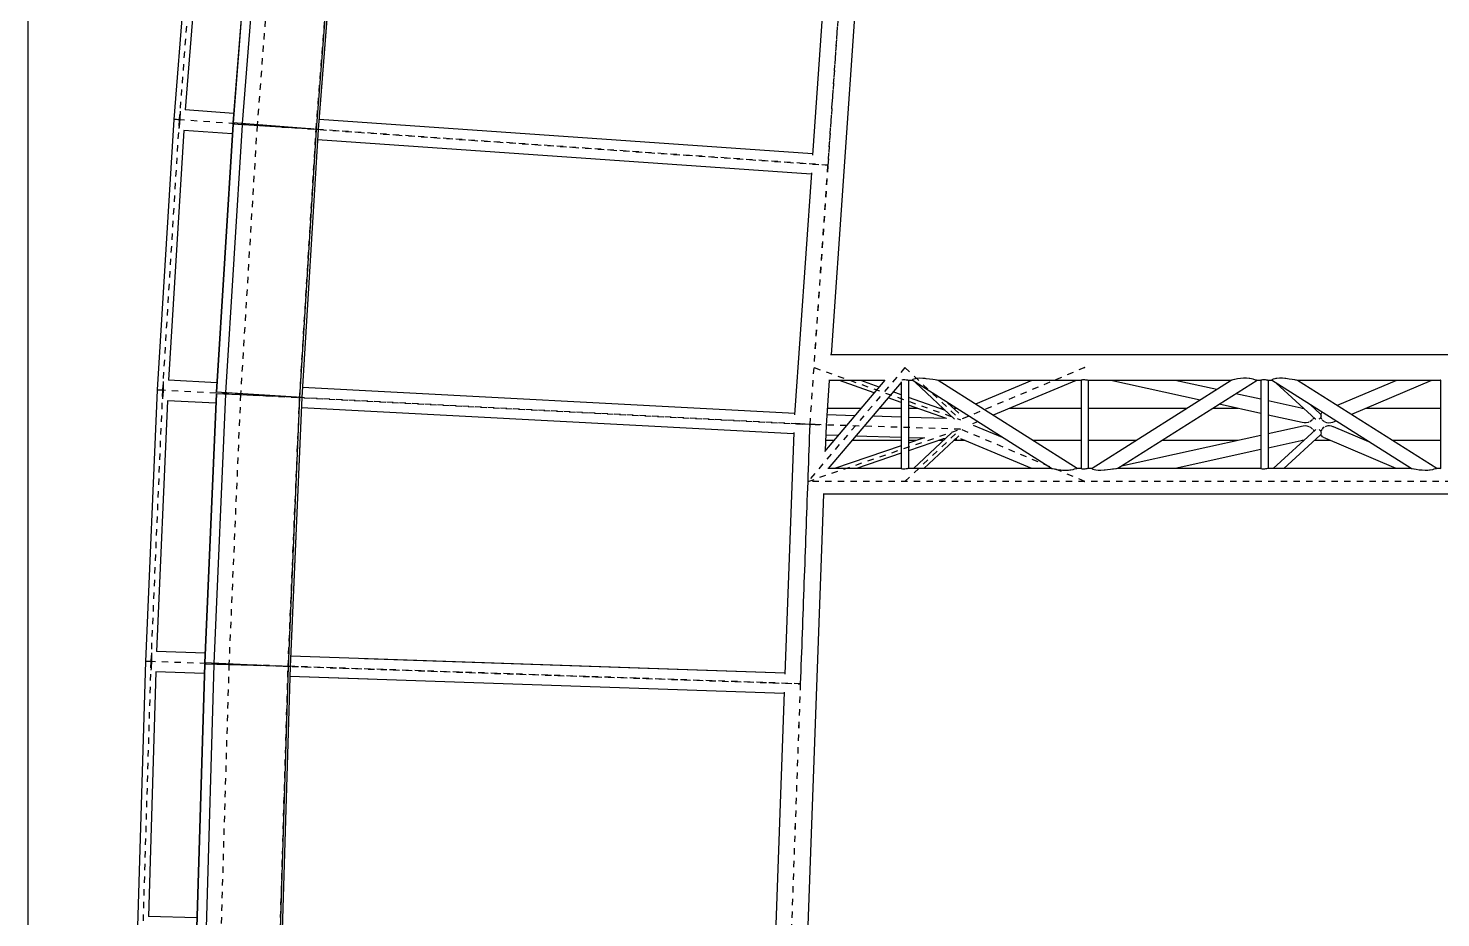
# Model space of a CAD drawing. Header units: millimetres. Extents: x 149919 to 150445, y 136651 to 136866.
# Drawn here: x 150191.66 to 150213.99, y 136767.18 to 136781.24 of the extents above; entities that cross this region are included whole.
import ezdxf

# ---------------------------------------------------------------- set-up
doc = ezdxf.new("R2010")
doc.units = ezdxf.units.MM
doc.header["$LTSCALE"] = 0.25
doc.linetypes.add('CENTER', pattern=[50.8, 31.75, -6.35, 6.35, -6.35])
doc.linetypes.add('XKITLINE00', pattern=[0])

# ---------------------------------------------------------------- blocks, each defined once
blk = doc.blocks.new('çatıı')
at = {"color": 8, "linetype": 'XKITLINE00'}
for p, q in [((5248.5, 13369.7), (5215, 12942.7)), ((5264, 13352.3), (5233, 12957.5)), ((5341.5, 13360.6), (5308.3, 12937.2)), ((5341.9, 13360.5), (5308.7, 12937.1)), ((5356.3, 13359.4), (5323.1, 12936)), ((5473.2, 13350.2), (5440, 12926.9)), ((5476.4, 13349.9), (5443.2, 12926.7)), ((5476.5, 13350), (5443.3, 12926.6)), ((6251, 13268.3), (6224.6, 12886.1)), ((6302.6, 13278.1), (6253.8, 12570.6)), ((5224.8, 12950.9), (5224.7, 12948.1)), ((5224.8, 12950.6), (5224.7, 12947.9)), ((5224.8, 12955.1), (5224.8, 12954.9)), ((5224.8, 12954.9), (5224.8, 12953)), ((5224.9, 12953.3), (5224.8, 12950.9)), ((5224.8, 12953), (5224.8, 12950.6)), ((5224.9, 12955.7), (5224.9, 12955.4)), ((5224.9, 12955.4), (5224.9, 12953.3)), ((5309.4, 12952.2), (5233, 12957.5)), ((5215, 12942.5), (5188.7, 12515)), ((5224.4, 12941.9), (5215, 12942.7)), ((5219.2, 12942.3), (5215, 12942.5)), ((5221.2, 12942.1), (5219.2, 12942.3)), ((5223.4, 12942), (5221.2, 12942.1)), ((5222.4, 12942.1), (5222.4, 12942.1)), ((5222.4, 12942.1), (5222.4, 12942.1)), ((5222.4, 12942.1), (5222.4, 12942.1)), ((5222.4, 12942.1), (5222.4, 12942.1)), ((5223, 12928.6), (5222.9, 12928.2)), ((5223.3, 12930.9), (5223, 12929)), ((5223.3, 12930.6), (5223, 12928.6)), ((5223, 12929), (5223, 12928.9)), ((5223.6, 12933.3), (5223.3, 12930.9)), ((5223.6, 12933), (5223.3, 12930.6)), ((5224.4, 12941.9), (5223.4, 12942)), ((5223.9, 12936), (5223.6, 12933.3)), ((5223.9, 12935.8), (5223.6, 12933)), ((5224.1, 12938.9), (5223.9, 12936)), ((5224.2, 12938.8), (5223.9, 12935.8)), ((5224.4, 12941.9), (5224.1, 12938.9)), ((5224.4, 12941.9), (5224.2, 12938.8)), ((5224.6, 12945.1), (5224.4, 12941.9)), ((5224.6, 12945), (5224.4, 12941.9)), ((5224.7, 12948.1), (5224.6, 12945.1)), ((5224.7, 12947.9), (5224.6, 12945)), ((5308.1, 12935), (5282.1, 12511.2)), ((5308.6, 12934.9), (5282.6, 12511.2)), ((5322.9, 12934), (5296.9, 12510.3)), ((5443.3, 12926.7), (5308.1, 12935)), ((5443.3, 12926.6), (5308.3, 12937.2)), ((5440, 12926.9), (5413.9, 12503.1)), ((5443.2, 12926.6), (5417.2, 12503)), ((5443.3, 12926.7), (5417.3, 12502.9)), ((5443.2, 12926.7), (5443.2, 12926.6)), ((5443.2, 12926.6), (5443.2, 12926.6)), ((6224.7, 12888.2), (5444.6, 12942.7)), ((6224.7, 12888.2), (5444.6, 12942.7)), ((5230.8, 12925.3), (5206.5, 12530.1)), ((5307.2, 12920), (5230.8, 12925.3)), ((6222.5, 12856), (5442.3, 12910.5)), ((6222.5, 12856), (5442.3, 12910.5)), ((6222.7, 12858), (6196.3, 12475.8)), ((7574.6, 12570.6), (6252.7, 12570.6)), ((5198.3, 12527.6), (5198.4, 12527.4)), ((5198.4, 12528.2), (5198.4, 12527.8)), ((5198.4, 12527.8), (5198.4, 12525.8)), ((5198.4, 12527.4), (5198.4, 12525.4)), ((5198.4, 12525.8), (5198.4, 12523.4)), ((5198.4, 12525.4), (5198.4, 12523.1)), ((5283, 12526.1), (5206.5, 12530.1)), ((6339, 12530.1), (6243.3, 12417.5)), ((6251, 12530), (6246.1, 12458.9)), ((6364.8, 12526.7), (6249, 12390.6)), ((6338.9, 12530), (6250.1, 12530)), ((6322.2, 12510.3), (6267, 12530)), ((6330, 12519.5), (6300.8, 12530)), ((6364.8, 12527.8), (6364.8, 12390.5)), ((6365.9, 12530.5), (6365.6, 12530.4)), ((6367.2, 12530.8), (6365.9, 12530.5)), ((6368.7, 12530.9), (6367.2, 12530.8)), ((6370.5, 12530.8), (6368.7, 12530.9)), ((6372.3, 12530.6), (6370.5, 12530.8)), ((6373.9, 12530.3), (6372.3, 12530.6)), ((6375.1, 12530.1), (6373.9, 12530.3)), ((6373.9, 12530.3), (6373.9, 12530.3)), ((6375.9, 12530), (6375.1, 12530.1)), ((6382.2, 12530), (6375.8, 12530)), ((6376, 12529.9), (6375.9, 12530)), ((6376, 12530), (6376, 12529.9)), ((6376.2, 12530), (6376.2, 12390.6)), ((6382.1, 12530.3), (6381.9, 12530.2)), ((6602.4, 12390.5), (6381.9, 12530.2)), ((6383, 12531.2), (6382.1, 12530.6)), ((6382.1, 12530.6), (6382.1, 12530.3)), ((6383.3, 12531.3), (6383, 12531.2)), ((6384.5, 12532), (6383.3, 12531.3)), ((6386.9, 12532.6), (6384.5, 12532)), ((6388.5, 12532.8), (6386.9, 12532.6)), ((6448.9, 12468.9), (6387.4, 12526.7)), ((6390.2, 12533.2), (6388.5, 12532.8)), ((6394.3, 12533.4), (6390.2, 12533.2)), ((6399.1, 12533.2), (6394.3, 12533.4)), ((6402.8, 12532.8), (6399.1, 12533.2)), ((6404.4, 12532.7), (6402.8, 12532.8)), ((6409.6, 12532.1), (6404.4, 12532.7)), ((6414.5, 12531.3), (6409.6, 12532.1)), ((6418.4, 12530.7), (6414.5, 12531.3)), ((6420.3, 12530.3), (6418.4, 12530.7)), ((6421.3, 12530.2), (6420.3, 12530.3)), ((6422.9, 12529.9), (6421.3, 12530.2)), ((6649, 12530), (6422.7, 12530)), ((6422.9, 12530), (6422.9, 12529.9)), ((6422.9, 12529.9), (6422.9, 12529.9)), ((6643, 12390.6), (6423, 12530)), ((6571.3, 12530), (6482.1, 12492.5)), ((6641.4, 12530), (6510.1, 12474.8)), ((6649.2, 12530.3), (6649, 12530.1)), ((6649, 12530.1), (6649, 12390.5)), ((6649.5, 12530.3), (6649.2, 12530.3)), ((6650.1, 12530.6), (6649.5, 12530.3)), ((6651.3, 12530.8), (6650.1, 12530.6)), ((6652.9, 12530.9), (6651.3, 12530.8)), ((6654.7, 12530.9), (6652.9, 12530.9)), ((6656.4, 12530.6), (6654.7, 12530.9)), ((6658, 12530.3), (6656.4, 12530.6)), ((6659.3, 12530.1), (6658, 12530.3)), ((6658, 12530.3), (6658, 12530.3)), ((6660.1, 12530), (6659.3, 12530.1)), ((6886.4, 12530), (6660, 12530)), ((6660.2, 12530), (6660.1, 12529.9)), ((6660.1, 12529.9), (6660.1, 12530)), ((6660.4, 12530), (6660.4, 12390.6)), ((6886.4, 12530), (6666.3, 12390.6)), ((6837.2, 12498.8), (6695.9, 12530)), ((6927.2, 12530), (6707.1, 12390.6)), ((6863.5, 12515.5), (6797.6, 12530)), ((6887, 12530.3), (6886.4, 12530)), ((6887.2, 12530.3), (6887, 12530.3)), ((6889.1, 12530.8), (6887.2, 12530.3)), ((6891.3, 12531.3), (6889.1, 12530.8)), ((6892.2, 12531.5), (6891.3, 12531.3)), ((6896.4, 12532.3), (6892.2, 12531.5)), ((6900.9, 12532.8), (6896.4, 12532.3)), ((6905.8, 12533.3), (6900.9, 12532.8)), ((6910.4, 12533.4), (6905.8, 12533.3)), ((6914.5, 12533), (6910.4, 12533.4)), ((6915.5, 12532.8), (6914.5, 12533)), ((6918.1, 12532.5), (6915.5, 12532.8)), ((6921, 12531.8), (6918.1, 12532.5)), ((6922.2, 12531.3), (6921, 12531.8)), ((6923.4, 12531), (6922.2, 12531.3)), ((6925.1, 12530.4), (6923.4, 12531)), ((6925.3, 12530.3), (6925.1, 12530.4)), ((6926.5, 12530.1), (6925.3, 12530.3)), ((6926.8, 12529.9), (6926.5, 12530.1)), ((6933.1, 12530), (6926.7, 12530)), ((6927, 12530), (6926.8, 12529.9)), ((6933.4, 12530.3), (6933.1, 12530.1)), ((6933.1, 12530.1), (6933.1, 12390.5)), ((6933.7, 12530.3), (6933.4, 12530.3)), ((6934.2, 12530.6), (6933.7, 12530.3)), ((6935.5, 12530.8), (6934.2, 12530.6)), ((6937.1, 12530.9), (6935.5, 12530.8)), ((6938.8, 12530.9), (6937.1, 12530.9)), ((6940.6, 12530.7), (6938.8, 12530.9)), ((6942.2, 12530.3), (6940.6, 12530.7)), ((6943.4, 12530.1), (6942.2, 12530.3)), ((6942.2, 12530.3), (6942.2, 12530.3)), ((6944.2, 12530), (6943.4, 12530.1)), ((6950.5, 12530), (6944.2, 12530)), ((6944.3, 12529.9), (6944.2, 12530)), ((6944.4, 12530), (6944.3, 12529.9)), ((6944.5, 12530), (6944.5, 12390.6)), ((6950.4, 12530.3), (6950.2, 12530.2)), ((7170.7, 12390.5), (6950.2, 12530.2)), ((6951.3, 12531.2), (6950.4, 12530.6)), ((6950.4, 12530.6), (6950.4, 12530.3)), ((6951.6, 12531.3), (6951.3, 12531.2)), ((6952.7, 12532), (6951.6, 12531.3)), ((6955.2, 12532.7), (6952.7, 12532)), ((6956.8, 12532.9), (6955.2, 12532.7)), ((6958.5, 12533.2), (6956.8, 12532.9)), ((7019.5, 12468.7), (6957.4, 12525.6)), ((6962.5, 12533.4), (6958.5, 12533.2)), ((6967.4, 12533.3), (6962.5, 12533.4)), ((6971.2, 12532.9), (6967.4, 12533.3)), ((6972.7, 12532.8), (6971.2, 12532.9)), ((6977.8, 12532.1), (6972.7, 12532.8)), ((6982.8, 12531.3), (6977.8, 12532.1)), ((6986.7, 12530.7), (6982.8, 12531.3)), ((6988.6, 12530.3), (6986.7, 12530.7)), ((6989.6, 12530.2), (6988.6, 12530.3)), ((6991.2, 12530), (6989.6, 12530.2)), ((7217.3, 12530), (6991, 12530)), ((6991.2, 12530), (6991.2, 12529.9)), ((7211.3, 12390.6), (6991.3, 12530)), ((7147.4, 12530), (7054, 12490.3)), ((7203.1, 12530), (7076.3, 12476.1)), ((7217.6, 12530.3), (7217.3, 12530.1)), ((7217.3, 12530.1), (7217.3, 12390.5)), ((5188.7, 12514.8), (5170.3, 12085.8)), ((5197.1, 12514.5), (5188.7, 12515)), ((5191.2, 12514.7), (5188.7, 12514.8)), ((5192.9, 12514.6), (5191.2, 12514.7)), ((5195, 12514.6), (5192.9, 12514.6)), ((5197.1, 12514.5), (5195, 12514.6)), ((5196.1, 12514.5), (5196.1, 12514.5)), ((5196.1, 12514.5), (5196.1, 12514.5)), ((5196.1, 12514.5), (5196.1, 12514.5)), ((5196.1, 12514.5), (5196.1, 12514.5)), ((5197.2, 12503.4), (5197, 12501.5)), ((5197.2, 12503), (5197, 12501)), ((5198.1, 12514.4), (5197.1, 12514.5)), ((5198.1, 12514.4), (5197.1, 12514.5)), ((5197.5, 12505.8), (5197.2, 12503.4)), ((5197.5, 12505.5), (5197.2, 12503)), ((5197.7, 12508.5), (5197.5, 12505.8)), ((5197.7, 12508.2), (5197.5, 12505.5)), ((5197.9, 12511.4), (5197.7, 12508.5)), ((5198, 12511.3), (5197.7, 12508.2)), ((5198.1, 12514.4), (5197.9, 12511.4)), ((5198.1, 12514.4), (5198, 12511.3)), ((5198.3, 12517.6), (5198.1, 12514.4)), ((5198.2, 12517.5), (5198.1, 12514.4)), ((5198.3, 12520.4), (5198.2, 12517.5)), ((5198.4, 12523.1), (5198.3, 12520.4)), ((5198.4, 12520.6), (5198.3, 12517.6)), ((5198.4, 12523.4), (5198.4, 12520.6)), ((5282, 12508.8), (5263.6, 12083.2)), ((5282.4, 12508.8), (5264.1, 12083.2)), ((5296.8, 12508.2), (5278.5, 12082.5)), ((5417.3, 12503), (5282, 12508.8)), ((5417.3, 12502.9), (5282.1, 12511.2)), ((5413.9, 12503.1), (5395.6, 12077.5)), ((5417.2, 12502.9), (5398.9, 12077.4)), ((5417.3, 12503), (5399, 12077.3)), ((5417.2, 12503), (5417.2, 12503)), ((5417.2, 12503), (5417.2, 12502.9)), ((6196.4, 12477.7), (5418.3, 12518.9)), ((6364.8, 12495.1), (6344.2, 12502.5)), ((6364.8, 12507.1), (6352, 12511.7)), ((6434.7, 12482.2), (6376.2, 12503.1)), ((6933.1, 12500.1), (6893.7, 12508.8)), ((5204.8, 12497.9), (5187.7, 12101.2)), ((5197, 12501), (5196.9, 12500.7)), ((5197, 12501.5), (5197, 12501.3)), ((5281.3, 12493.8), (5204.8, 12497.9)), ((6194.7, 12445.5), (5416.6, 12486.7)), ((6194.7, 12445.5), (5416.6, 12486.7)), ((6301.2, 12485.7), (6247.9, 12485.7)), ((6364.8, 12485.7), (6329.9, 12485.7)), ((6436.5, 12469.5), (6376.2, 12491)), ((6391.2, 12485.7), (6376.2, 12485.7)), ((6431, 12485.7), (6425, 12485.7)), ((6455.7, 12478), (6437.9, 12494.6)), ((6452.1, 12485.7), (6447.4, 12485.7)), ((6649, 12485.7), (6535.9, 12485.7)), ((6816.5, 12485.7), (6660.4, 12485.7)), ((6896.9, 12485.7), (6857.2, 12485.7)), ((6933.1, 12477.7), (6867.5, 12492.2)), ((7001.8, 12485), (6944.5, 12497.6)), ((7001, 12485.7), (6998.5, 12485.7)), ((7026.9, 12477.3), (7011.8, 12491.2)), ((7020.4, 12485.7), (7017.7, 12485.7)), ((7217.3, 12485.7), (7098.8, 12485.7)), ((6220.7, 12460.3), (6197.2, 12461.1)), ((6220.7, 12460.3), (6197.3, 12461.9)), ((6215.9, 12460.6), (6215.9, 12460.4)), ((6216, 12460.6), (6216, 12460.4)), ((6224.7, 12460.1), (6220.7, 12460.3)), ((6224.7, 12460), (6220.7, 12460.3)), ((6228.5, 12460), (6224.7, 12460.1)), ((6228.5, 12459.7), (6224.7, 12460)), ((6232.2, 12459.9), (6228.5, 12460)), ((6232.2, 12459.5), (6228.5, 12459.7)), ((6235.6, 12459.7), (6232.2, 12459.9)), ((6235.6, 12459.2), (6232.2, 12459.5)), ((6246.1, 12458.9), (6244.6, 12419.1)), ((6291.5, 12474.2), (6247.2, 12475.6)), ((6364.8, 12471.8), (6319.4, 12473.3)), ((6436.4, 12469.6), (6376.2, 12471.5)), ((6485.5, 12464.5), (6477.5, 12461.1)), ((6524.7, 12439.7), (6479.2, 12458.8)), ((6998.4, 12463.3), (6944.5, 12475.2)), ((7001.5, 12462.8), (6998.4, 12463.3)), ((7003.3, 12457.9), (7000.2, 12457.6)), ((7004.7, 12462.8), (7001.5, 12462.8)), ((7006.4, 12457.5), (7003.3, 12457.9)), ((7007.7, 12463.4), (7004.7, 12462.8)), ((7009, 12463.9), (7007.7, 12463.4)), ((7012.9, 12466.1), (7010.7, 12464.6)), ((7013.2, 12466.4), (7012.9, 12466.1)), ((7014.9, 12467.8), (7013.2, 12466.4)), ((7016.7, 12470), (7015.5, 12468.5)), ((7017.2, 12470.9), (7016.7, 12470.2)), ((7016.7, 12470.2), (7016.7, 12470)), ((7020, 12468.5), (7019.5, 12468.7)), ((7026, 12469), (7025, 12468.5)), ((7027.1, 12470.1), (7026, 12469)), ((7026.9, 12477.3), (7027.3, 12476.9)), ((7027.3, 12470.2), (7027.1, 12470.1)), ((7027.9, 12476.3), (7027.3, 12476.9)), ((7028, 12471.3), (7027.3, 12470.2)), ((7028.1, 12476.8), (7027.9, 12476.3)), ((7027.9, 12476.2), (7028.1, 12475.5)), ((7028.1, 12471.8), (7028, 12471.3)), ((7028, 12471.4), (7028, 12471.3)), ((7028, 12471.3), (7028.6, 12470)), ((7028.4, 12477.6), (7028.1, 12476.8)), ((7028.1, 12475.5), (7028.2, 12475.1)), ((7028.2, 12473.4), (7028.1, 12471.8)), ((7028.2, 12475.1), (7028.3, 12473.6)), ((7028.3, 12473.6), (7028.2, 12473.4)), ((7028.6, 12478), (7028.4, 12477.6)), ((7028.6, 12470), (7029, 12469.1)), ((7029.5, 12479.3), (7029, 12478.5)), ((7029, 12469.1), (7029.4, 12468.5)), ((7030, 12479.6), (7029.5, 12479.3)), ((7029.9, 12467.8), (7030.4, 12467.1)), ((7031.4, 12466.2), (7030.4, 12467.1)), ((7032.4, 12465.3), (7031.4, 12466.2)), ((7033.6, 12464.6), (7032.4, 12465.3)), ((7037.5, 12463), (7034.8, 12463.9)), ((7038.9, 12457.9), (7036, 12457.2)), ((7040.5, 12462.6), (7037.5, 12463)), ((7041.9, 12458), (7038.9, 12457.9)), ((7043.6, 12462.8), (7040.5, 12462.6)), ((7045, 12457.5), (7041.9, 12458)), ((7046.6, 12463.5), (7043.6, 12462.8)), ((7051.9, 12465.7), (7046.6, 12463.5)), ((6194.8, 12447.4), (6180.9, 12065.3)), ((6264.8, 12442.8), (6245.5, 12443.4)), ((6364.8, 12439.7), (6292.7, 12441.9)), ((6402.2, 12438.5), (6376.2, 12439.3)), ((6399.3, 12438.6), (6376.2, 12430.6)), ((6431.3, 12437.5), (6376.2, 12418.7)), ((6444.2, 12447.3), (6383.9, 12390.6)), ((6455.6, 12442.5), (6400.4, 12390.6)), ((6433.7, 12437.5), (6431.2, 12437.5)), ((6452.5, 12436.9), (6449.6, 12437)), ((6571.1, 12390.6), (6458.9, 12437.7)), ((6933.1, 12442.8), (6713, 12394.3)), ((7000.2, 12457.6), (6944.5, 12445.4)), ((7001.8, 12435.6), (6944.5, 12423)), ((7019.5, 12451.9), (6952.6, 12390.6)), ((7027, 12443.3), (6969.4, 12390.6)), ((7009.4, 12456.7), (7006.4, 12457.5)), ((7009.4, 12456.6), (7009.4, 12456.7)), ((7011.9, 12455.3), (7010.8, 12455.9)), ((7013.3, 12454.2), (7011.9, 12455.3)), ((7014.2, 12453.6), (7013.3, 12454.2)), ((7014.2, 12453.6), (7015, 12452.8)), ((7015.7, 12452.1), (7016.1, 12451.6)), ((7016.1, 12451.6), (7016.8, 12450.4)), ((7016.8, 12450.4), (7017.3, 12449.8)), ((7020, 12452.1), (7019.5, 12451.9)), ((7022.8, 12452.8), (7022.7, 12452.8)), ((7022.7, 12452.8), (7022.7, 12452.8)), ((7026, 12451.6), (7025.2, 12452.1)), ((7027.2, 12450.5), (7026, 12451.6)), ((7027.4, 12443.7), (7027, 12443.3)), ((7027.3, 12450.4), (7027.2, 12450.5)), ((7027.3, 12450.4), (7027.9, 12449.4)), ((7027.8, 12444.2), (7027.4, 12443.7)), ((7027.9, 12449.4), (7028.1, 12448.8)), ((7028.1, 12445.1), (7027.9, 12444.3)), ((7027.9, 12444.2), (7027.9, 12443.9)), ((7027.9, 12443.9), (7028, 12443.8)), ((7028.4, 12450.4), (7028, 12449.2)), ((7028, 12443.8), (7028.6, 12442.6)), ((7028.1, 12448.8), (7028.2, 12448.1)), ((7028.3, 12445.4), (7028.1, 12445.1)), ((7028.2, 12447.9), (7028.3, 12447.2)), ((7028.3, 12447.2), (7028.3, 12446.9)), ((7028.3, 12446.9), (7028.3, 12445.8)), ((7028.3, 12445.6), (7028.3, 12445.4)), ((7028.5, 12450.6), (7028.4, 12450.4)), ((7029.3, 12452.1), (7028.5, 12450.6)), ((7028.8, 12442.1), (7030, 12441)), ((7031.2, 12454.4), (7029.8, 12452.8)), ((7030, 12441), (7030.3, 12440.6)), ((7031.4, 12440), (7030.3, 12440.6)), ((7031.3, 12454.4), (7031.2, 12454.4)), ((7033.3, 12456), (7031.3, 12454.4)), ((7032.2, 12439.5), (7032.1, 12439.5)), ((7147.2, 12390.6), (7032.2, 12439.5)), ((7036, 12457.2), (7034.8, 12456.7)), ((7047.7, 12456.7), (7045, 12457.5)), ((7103.9, 12432.8), (7047.9, 12456.6)), ((6258, 12434.9), (6245.2, 12434.9)), ((6364.8, 12426.7), (6259.2, 12390.6)), ((6364.8, 12434.9), (6286.7, 12434.9)), ((6364.8, 12414.8), (6294.2, 12390.6)), ((6388.6, 12434.9), (6376.2, 12434.9)), ((6431, 12434.9), (6423.5, 12434.9)), ((6465.6, 12434.9), (6447.4, 12434.9)), ((6649, 12434.9), (6573.1, 12434.9)), ((6736.3, 12434.9), (6660.4, 12434.9)), ((6897, 12434.9), (6777, 12434.9)), ((6933.1, 12420.5), (6797.5, 12390.6)), ((7001, 12434.9), (6998.4, 12434.9)), ((7043, 12434.9), (7017.7, 12434.9)), ((7100.6, 12434.9), (7099, 12434.9)), ((7217.3, 12434.9), (7141.4, 12434.9)), ((6364.8, 12390.6), (6248.6, 12390.6)), ((6365.1, 12390.4), (6364.8, 12390.5)), ((6365.3, 12390.4), (6365.1, 12390.4)), ((6365.9, 12390.1), (6365.3, 12390.4)), ((6367.2, 12389.9), (6365.9, 12390.1)), ((6368.7, 12389.8), (6367.2, 12389.9)), ((6370.5, 12389.9), (6368.7, 12389.8)), ((6372.3, 12390.1), (6370.5, 12389.9)), ((6373.9, 12390.4), (6372.3, 12390.1)), ((6375.1, 12390.5), (6373.9, 12390.4)), ((6375.9, 12390.6), (6375.1, 12390.5)), ((6602.2, 12390.6), (6375.7, 12390.6)), ((6376, 12390.6), (6375.9, 12390.6)), ((6376, 12390.6), (6376, 12390.6)), ((6603, 12390.4), (6602.4, 12390.5)), ((6603.9, 12390.1), (6603, 12390.4)), ((6606.6, 12389.6), (6603.9, 12390.1)), ((6607, 12389.5), (6606.6, 12389.6)), ((6610.5, 12388.8), (6607, 12389.5)), ((6614.9, 12388.2), (6610.5, 12388.8)), ((6617, 12388), (6614.9, 12388.2)), ((6619.8, 12387.7), (6617, 12388)), ((6624.5, 12387.5), (6619.8, 12387.7)), ((6628.9, 12387.7), (6624.5, 12387.5)), ((6631.3, 12388), (6628.9, 12387.7)), ((6632.6, 12388.2), (6631.3, 12388)), ((6635.9, 12388.7), (6632.6, 12388.2)), ((6638.3, 12389.5), (6635.9, 12388.7)), ((6640.5, 12390), (6638.3, 12389.5)), ((6638.3, 12389.5), (6638.3, 12389.5)), ((6641.2, 12390.4), (6640.5, 12390)), ((6641.9, 12390.4), (6641.2, 12390.4)), ((6642.8, 12390.6), (6641.9, 12390.4)), ((6649, 12390.6), (6642.6, 12390.6)), ((6642.9, 12390.6), (6642.8, 12390.6)), ((6649.2, 12390.4), (6649, 12390.5)), ((6649.5, 12390.4), (6649.2, 12390.4)), ((6650.1, 12390.1), (6649.5, 12390.4)), ((6651.3, 12389.9), (6650.1, 12390.1)), ((6652.9, 12389.8), (6651.3, 12389.9)), ((6654.7, 12389.9), (6652.9, 12389.8)), ((6656.4, 12390.1), (6654.7, 12389.9)), ((6658, 12390.4), (6656.4, 12390.1)), ((6659.3, 12390.5), (6658, 12390.4)), ((6660.1, 12390.6), (6659.3, 12390.5)), ((6666.3, 12390.6), (6659.9, 12390.6)), ((6660.2, 12390.6), (6660.1, 12390.6)), ((6660.1, 12390.6), (6660.1, 12390.6)), ((6666.3, 12390.6), (6666.2, 12390.4)), ((6666.3, 12390.4), (6666.2, 12390.4)), ((6666.3, 12390.4), (6666.5, 12389.9)), ((6667.5, 12389.5), (6666.5, 12389.9)), ((6667.5, 12389.5), (6667.7, 12389.3)), ((6669.6, 12388.6), (6667.7, 12389.3)), ((6672.3, 12388.1), (6669.6, 12388.6)), ((6672.4, 12388.1), (6672.3, 12388.1)), ((6675.9, 12387.6), (6672.4, 12388.1)), ((6680.3, 12387.6), (6675.9, 12387.6)), ((6685.4, 12387.9), (6680.3, 12387.6)), ((6687, 12388.1), (6685.4, 12387.9)), ((6690.6, 12388.4), (6687, 12388.1)), ((6695.7, 12389.1), (6690.6, 12388.4)), ((6698.4, 12389.5), (6695.7, 12389.1)), ((6700.3, 12389.7), (6698.4, 12389.5)), ((6703.9, 12390.3), (6700.3, 12389.7)), ((6704.4, 12390.4), (6703.9, 12390.3)), ((6706.1, 12390.5), (6704.4, 12390.4)), ((6706.9, 12390.6), (6706.1, 12390.5)), ((6933.1, 12390.6), (6706.6, 12390.6)), ((6707, 12390.6), (6706.9, 12390.6)), ((6933.4, 12390.4), (6933.1, 12390.5)), ((6933.6, 12390.4), (6933.4, 12390.4)), ((6934.2, 12390.1), (6933.6, 12390.4)), ((6935.5, 12389.9), (6934.2, 12390.1)), ((6937.1, 12389.8), (6935.5, 12389.9)), ((6938.8, 12389.9), (6937.1, 12389.8)), ((6940.6, 12390.1), (6938.8, 12389.9)), ((6942.2, 12390.4), (6940.6, 12390.1)), ((6943.4, 12390.5), (6942.2, 12390.4)), ((6944.2, 12390.6), (6943.4, 12390.5)), ((7170.5, 12390.6), (6944.1, 12390.6)), ((6944.3, 12390.6), (6944.2, 12390.6)), ((6944.4, 12390.6), (6944.3, 12390.6)), ((7171.3, 12390.4), (7170.7, 12390.5)), ((7172.2, 12390.1), (7171.3, 12390.4)), ((7174.8, 12389.6), (7172.2, 12390.1)), ((7175.4, 12389.5), (7174.8, 12389.6)), ((7178.7, 12388.9), (7175.4, 12389.5)), ((7183.2, 12388.3), (7178.7, 12388.9)), ((7185.3, 12388.1), (7183.2, 12388.3)), ((7188, 12387.8), (7185.3, 12388.1)), ((7192.8, 12387.6), (7188, 12387.8)), ((7197.1, 12387.7), (7192.8, 12387.6)), ((7199.7, 12388.1), (7197.1, 12387.7)), ((7200.9, 12388.2), (7199.7, 12388.1)), ((7204.2, 12388.8), (7200.9, 12388.2)), ((7206.6, 12389.5), (7204.2, 12388.8)), ((7208.8, 12390), (7206.6, 12389.5)), ((7209.5, 12390.4), (7208.8, 12390)), ((7210.2, 12390.4), (7209.5, 12390.4)), ((7211.1, 12390.6), (7210.2, 12390.4)), ((7217.3, 12390.6), (7211, 12390.6)), ((7211.2, 12390.6), (7211.1, 12390.6)), ((7217.6, 12390.4), (7217.3, 12390.5)), ((6242.1, 12350), (6216.2, 11639.3)), ((7574.7, 12350), (6241.2, 12350)), ((5264.3, 12098.6), (5187.7, 12101.3)), ((5170.3, 12085.7), (5157.7, 11666.8)), ((5179.6, 12085.4), (5170.3, 12085.8)), ((5171.4, 12085.6), (5170.3, 12085.7)), ((5172.7, 12085.6), (5171.4, 12085.6)), ((5171.7, 12085.6), (5171.4, 12085.6)), ((5174.5, 12085.5), (5172.7, 12085.6)), ((5173, 12085.6), (5172.7, 12085.6)), ((5176.5, 12085.5), (5174.5, 12085.5)), ((5174.7, 12085.5), (5174.5, 12085.5)), ((5178.7, 12085.4), (5176.5, 12085.5)), ((5176.6, 12085.5), (5176.5, 12085.5)), ((5177.6, 12085.5), (5177.6, 12085.4)), ((5177.6, 12085.4), (5177.6, 12085.4)), ((5177.7, 12085.4), (5177.7, 12085.4)), ((5177.7, 12085.4), (5177.7, 12085.4)), ((5179.6, 12085.4), (5178.7, 12085.4)), ((5179.4, 12079.4), (5179.2, 12076.7)), ((5179.4, 12079.2), (5179.2, 12076.4)), ((5179.5, 12082.3), (5179.4, 12079.4)), ((5179.5, 12082.2), (5179.4, 12079.2)), ((5179.7, 12085.4), (5179.5, 12082.2)), ((5179.6, 12085.4), (5179.5, 12082.3)), ((5179.6, 12098.5), (5179.6, 12098.4)), ((5179.6, 12098.4), (5179.7, 12096.4)), ((5179.7, 12088.4), (5179.6, 12085.4)), ((5179.7, 12099.1), (5179.7, 12098.8)), ((5179.7, 12098.8), (5179.8, 12096.8)), ((5179.7, 12096.4), (5179.8, 12094)), ((5179.8, 12091.3), (5179.7, 12088.4)), ((5179.8, 12088.5), (5179.7, 12085.4)), ((5179.8, 12096.8), (5179.8, 12094.3)), ((5179.8, 12094.3), (5179.8, 12091.6)), ((5179.8, 12094), (5179.8, 12091.3)), ((5179.8, 12091.6), (5179.8, 12088.5)), ((5263.6, 12081.4), (5251.1, 11664.9)), ((5264.1, 12081.4), (5251.6, 11664.9)), ((5399, 12077.3), (5263.6, 12083.2)), ((5399, 12077.4), (5263.6, 12081.4)), ((5278.4, 12081), (5266, 11664.5)), ((6180.9, 12067.3), (5399.7, 12094)), ((6180.9, 12067.3), (5516.6, 12090)), ((5186.6, 12069), (5175, 11682.4)), ((5178.8, 12072.4), (5178.7, 12072.3)), ((5178.8, 12072), (5178.7, 12071.6)), ((5179, 12074.4), (5178.8, 12072.4)), ((5179, 12074), (5178.8, 12072)), ((5179.2, 12076.7), (5179, 12074.4)), ((5179.2, 12076.4), (5179, 12074)), ((5263.1, 12066.4), (5186.6, 12069)), ((5395.6, 12077.5), (5383.2, 11661)), ((5398.9, 12077.4), (5386.4, 11660.9)), ((5399, 12077.4), (5386.5, 11660.9)), ((6179.8, 12035), (5398.5, 12061.7)), ((5522.3, 12057.5), (5398.5, 12061.7)), ((5398.9, 12077.4), (5398.9, 12077.4)), ((5398.9, 12077.4), (5398.9, 12077.4)), ((6179.8, 12037), (6165.9, 11655.1)), ((5251.6, 11680.5), (5175, 11682.5))]:
    blk.add_line(p, q, dxfattribs=at)
at = {"color": 8, "linetype": 'CENTER'}
for p, q in [((5256.9, 13369), (5223.4, 12942)), ((5379.9, 13358.3), (5346.6, 12933.4)), ((5440, 12926.9), (5473.2, 13350.2)), ((6220.7, 12460.3), (6277.3, 13280.3)), ((6220.7, 12460.3), (6277.3, 13280.3)), ((6249.4, 12870.3), (6277.3, 13280.3)), ((5223.4, 12942), (5197.1, 12514.5)), ((6249.4, 12870.3), (5223.4, 12942)), ((5346.6, 12933.4), (5320.5, 12507.9)), ((5346.6, 12933.4), (6249.4, 12870.3)), ((5413.9, 12503.1), (5440, 12926.9)), ((6220.7, 12460.3), (6249.4, 12870.3)), ((6370.5, 12550.3), (6217.4, 12370.3)), ((6227, 12550.3), (6458.3, 12467.8)), ((6370.5, 12550.3), (6458.3, 12467.8)), ((6654.7, 12550.3), (6458.3, 12467.8)), ((5197.1, 12514.5), (5178.7, 12085.4)), ((6220.7, 12460.3), (5197.1, 12514.5)), ((5320.5, 12507.9), (5302.1, 12081.2)), ((5320.5, 12507.9), (6220.7, 12460.3)), ((5395.6, 12077.5), (5413.9, 12503.1)), ((6190.8, 11640.3), (6220.7, 12460.3)), ((6190.8, 11640.3), (6220.7, 12460.3)), ((6205.7, 12050.3), (6220.7, 12460.3)), ((6458.3, 12452.8), (6222.2, 12460.3)), ((6217.4, 12370.3), (6458.3, 12452.8)), ((6370.5, 12370.3), (6458.3, 12452.8)), ((6654.7, 12370.3), (6458.3, 12452.8)), ((7574.7, 12370.3), (6217.4, 12370.3)), ((5178.7, 12085.4), (5166.1, 11666.5)), ((6205.7, 12050.3), (5178.7, 12085.4)), ((5302.1, 12081.2), (5289.6, 11663.4)), ((5302.1, 12081.2), (6205.7, 12050.3)), ((5383.2, 11661), (5395.6, 12077.5)), ((6190.8, 11640.3), (6205.7, 12050.3))]:
    blk.add_line(p, q, dxfattribs=at)
at = {"color": 8, "linetype": 'XKITLINE00'}
for centre in [(5223.4, 12942), (5223.4, 12942), (5223.4, 12942), (5346.6, 12933.4), (5346.6, 12933.4), (5346.6, 12933.4), (5440, 12926.9), (5440, 12926.9), (6249.4, 12870.3), (6249.4, 12870.3), (6249.4, 12870.3), (6249.4, 12870.3), (6249.4, 12870.3), (6227, 12550.3), (6370.5, 12550.3), (6370.5, 12550.3), (6654.7, 12550.3), (5197.1, 12514.5), (5197.1, 12514.5), (5197.1, 12514.5), (5320.5, 12507.9), (5320.5, 12507.9), (5320.5, 12507.9), (5413.9, 12503.1), (5413.9, 12503.1), (6220.7, 12460.3), (6220.7, 12460.3), (6220.7, 12460.3), (6220.7, 12460.3), (6220.7, 12460.3), (6220.7, 12460.3), (6220.7, 12460.3), (6220.7, 12460.3), (6220.7, 12460.3), (6220.7, 12460.3), (6222.2, 12460.3), (6458.3, 12467.8), (6458.3, 12467.8), (6458.3, 12467.8), (6458.3, 12452.8), (6458.3, 12452.8), (6458.3, 12452.8), (6458.3, 12452.8), (6217.4, 12370.3), (6217.4, 12370.3), (6217.4, 12370.3), (6370.5, 12370.3), (6654.7, 12370.3), (5178.7, 12085.4), (5178.7, 12085.4), (5178.7, 12085.4), (5302.1, 12081.2), (5302.1, 12081.2), (5302.1, 12081.2), (5395.6, 12077.5), (5395.6, 12077.5), (6205.7, 12050.3), (6205.7, 12050.3), (6205.7, 12050.3), (6205.7, 12050.3), (6205.7, 12050.3)]:
    blk.add_circle(centre, 0.05, dxfattribs=at)

msp = doc.modelspace()

# ---------------------------------------------------------------- linework, layer by layer
msp.add_lwpolyline([(150191.663, 136865.525), (150444.543, 136865.525), (150444.543, 136651.486), (150191.663, 136651.486)], close=True)

# ---------------------------------------------------------------- block references
at = {"xscale": 0.009999943142843078, "yscale": 0.009999943142843078, "zscale": 0.009999943142843078}
msp.add_blockref('çatıı', (150141.814, 136650.373), dxfattribs=at)

doc.saveas('drawing.dxf')
